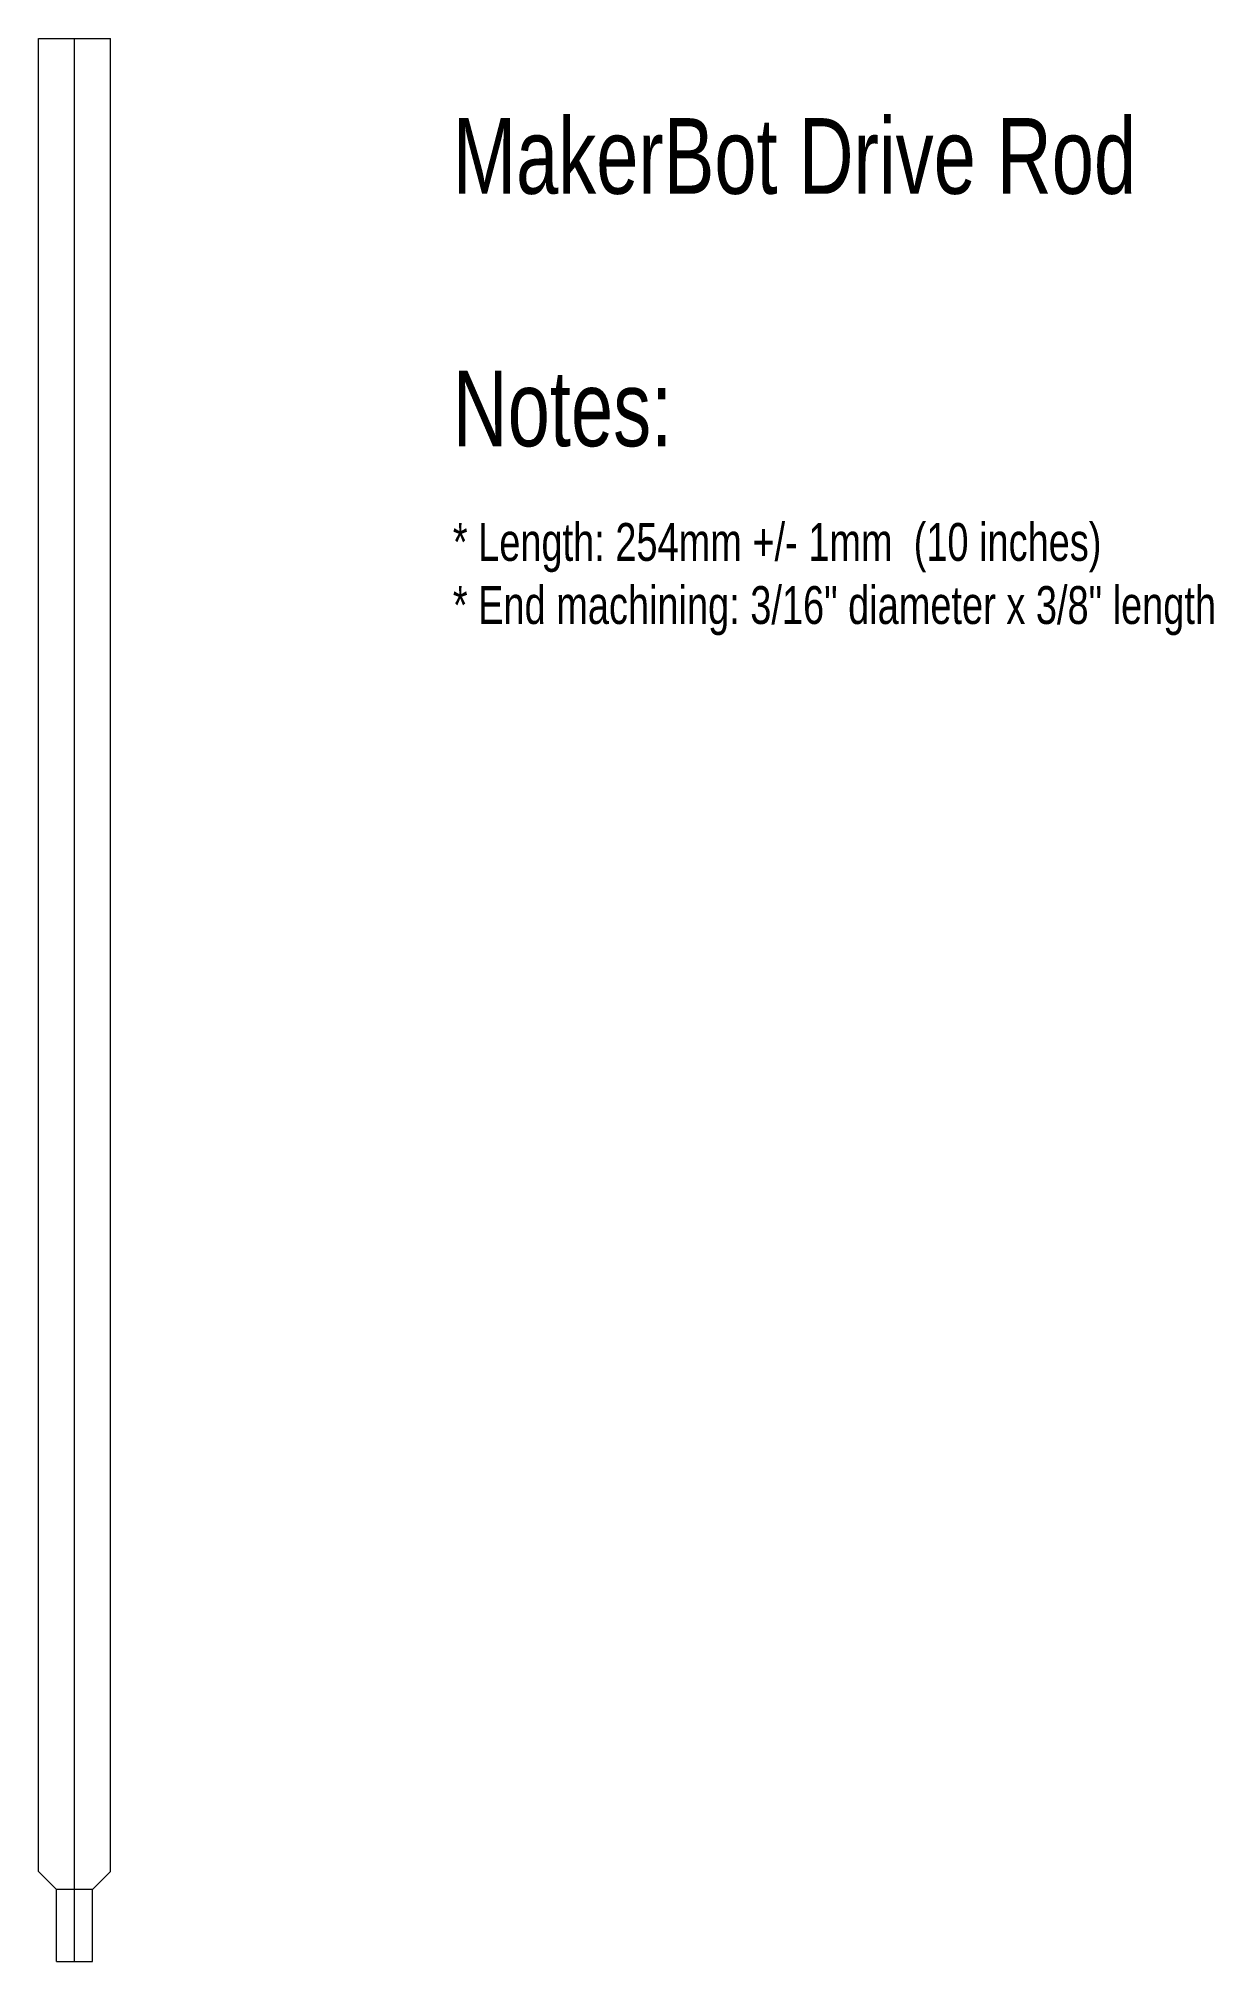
# Model space of a CAD drawing. Header units: millimetres. Extents: x -5 to 151, y -140 to 114.
import ezdxf

# ---------------------------------------------------------------- set-up
doc = ezdxf.new("R2010")
doc.units = ezdxf.units.MM
doc.layers.get('0').update_dxf_attribs({"linetype": 'CONTINUOUS', "lineweight": 25, "true_color": 0x000000})
doc.layers.add('Drawing - Z Rod', color=7, linetype='CONTINUOUS', lineweight=0, true_color=0x000000)
doc.styles.get("Standard").update_dxf_attribs({"font": 'txt', "width": 0.75})

msp = doc.modelspace()

# ---------------------------------------------------------------- linework, layer by layer
at = {"layer": 'Drawing - Z Rod'}
for p, q in [((-4.7625, -128.11875), (-4.7625, 114)), ((-4.7625, 114), (4.7625, 114)), ((0, -140), (0, 114)), ((4.7625, -128.11875), (4.7625, 114)), ((-4.7625, -128.11875), (-2.38125, -130.5)), ((2.38125, -130.5), (4.7625, -128.11875)), ((-2.38125, -140), (-2.38125, -130.5)), ((2.38125, -130.5), (-2.38125, -130.5)), ((2.38125, -140), (2.38125, -130.5)), ((-2.38125, -140), (2.38125, -140))]:
    msp.add_line(p, q, dxfattribs=at)

# ---------------------------------------------------------------- texts
at = {"width": 100}
for s, insert, char_height, attachment_point in [('MakerBot\\~Drive\\~Rod\\P\\PNotes:', (50, 60), 10, 7), ('*\\~Length:\\~254mm\\~+/-\\~1mm\\~\\~(10\\~inches)\\P*\\~End\\~machining:\\~3/16"\\~diameter\\~x\\~3/8"\\~length', (50, 50), 5, 1)]:
    msp.add_mtext(s, dxfattribs=dict(at, insert=insert, char_height=char_height, attachment_point=attachment_point))

doc.saveas('drawing.dxf')
